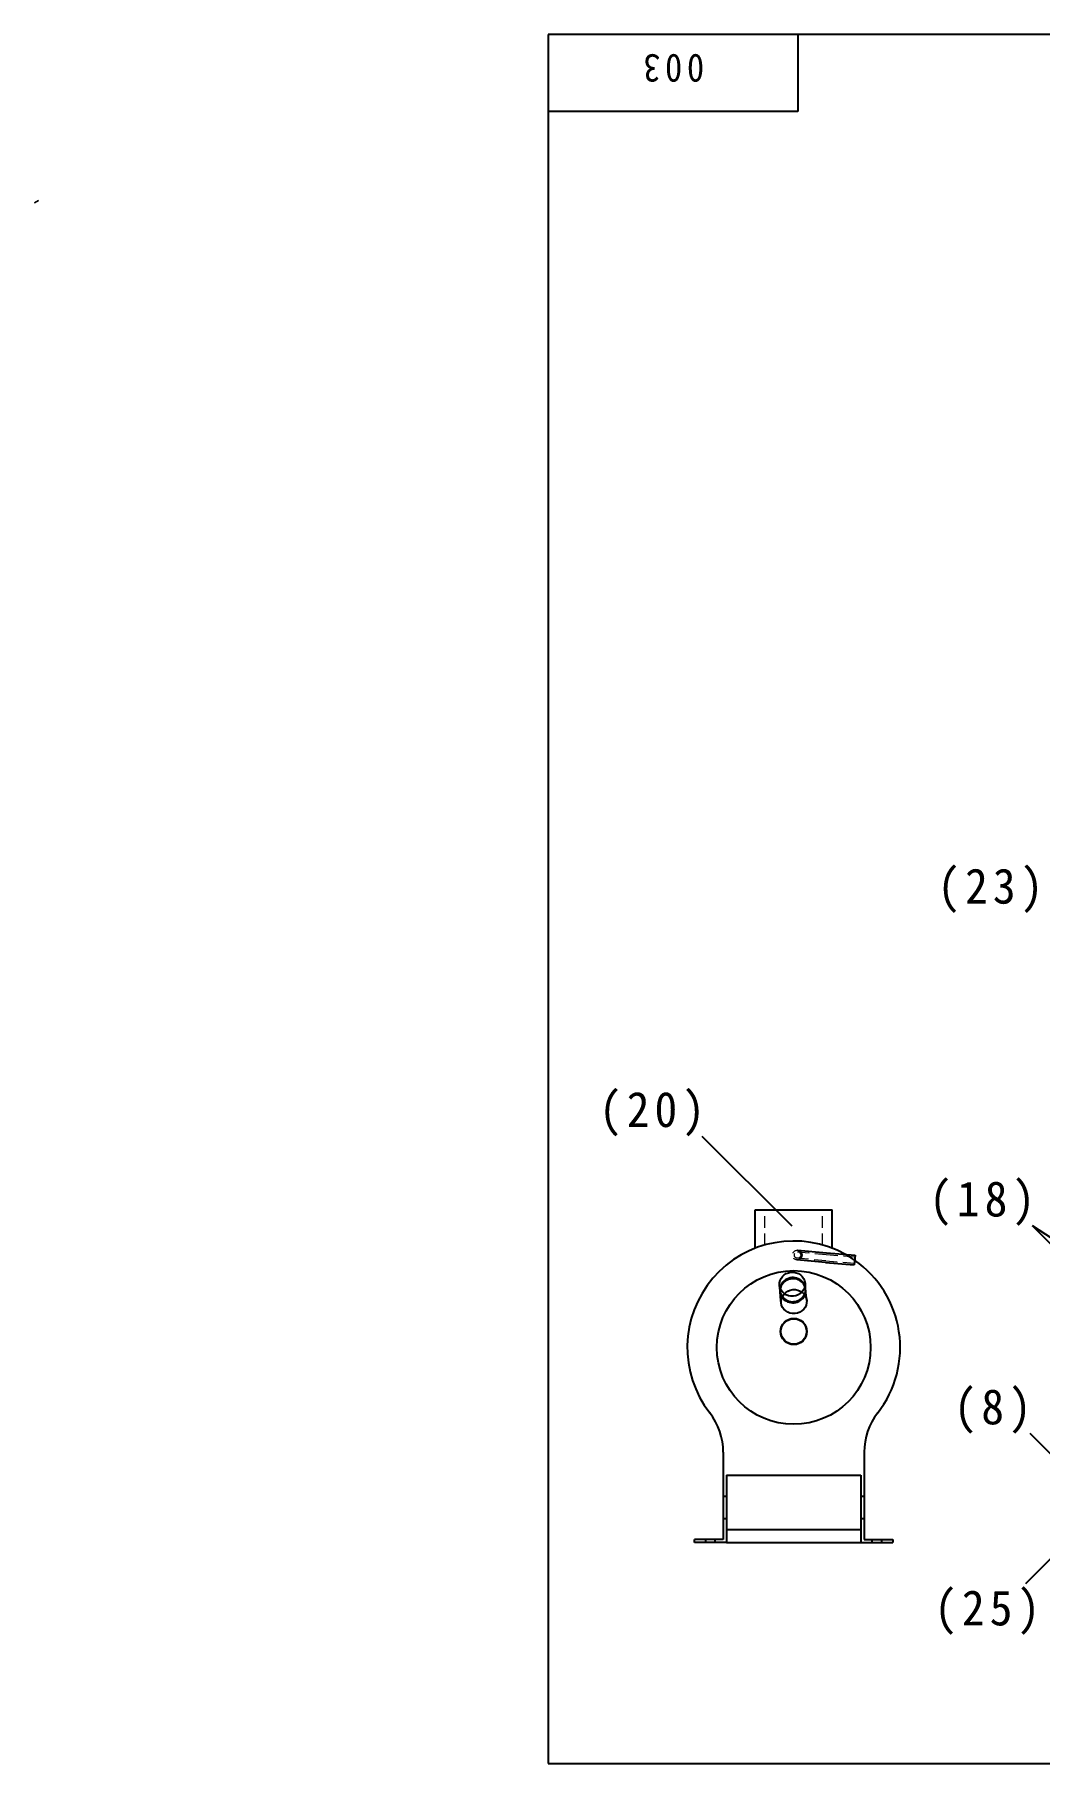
# Model space of a CAD drawing. Units: millimetres at full size, sheet at 1:3. Extents: x -550 to 390, y -280 to 274.
# Drawn here: x -550 to -237, y -280 to 260 of the extents above; entities that cross this region are included whole.
import ezdxf

# ---------------------------------------------------------------- set-up
doc = ezdxf.new("R2010")
doc.units = ezdxf.units.MM
doc.header["$LTSCALE"] = 3
doc.linetypes.add('DASHED1', pattern=[1.8, 1.2, -0.6])
for name, color, linetype, lineweight in [('0-7_表題欄内文字', 7, 'Continuous', 25), ('0-F_輪郭線・表題欄', 7, 'Continuous', 25), ('1-1_実線', 7, 'Continuous', 25), ('1-3_隠れ補助線', 7, 'Continuous', 25), ('1-7_指示番号', 7, 'Continuous', 25)]:
    doc.layers.add(name, color=color, linetype=linetype, lineweight=lineweight)
doc.styles.add('ＭＳ ゴシック', font='')
doc.styles.get('ＭＳ ゴシック').set_extended_font_data('MS Gothic')

msp = doc.modelspace()

# ---------------------------------------------------------------- linework, layer by layer
at = {"layer": '0-F_輪郭線・表題欄'}
for p, q in [((-390, 259.5), (-390, -280.5)), ((390, 259.5), (-390, 259.5)), ((-312, 259.5), (-312, 235.5)), ((-312, 235.5), (-390, 235.5)), ((-390, -280.5), (390, -280.5))]:
    msp.add_line(p, q, dxfattribs=at)
at = {"layer": '1-1_実線', "lineweight": 18}
msp.add_lwpolyline([(-549.133, 207.64), (-550.383, 206.919), (-549.133, 207.64)], dxfattribs=at)
at = {"layer": '1-1_実線', "color": 4, "linetype": 'DASHED1', "lineweight": 9}
for centre, radius in [((-312.184, -121.717), 1.5), ((-312.086, -121.726), 0.995)]:
    msp.add_circle(centre, radius, dxfattribs=at)
at = {"layer": '1-3_隠れ補助線'}
for p, q in [((-325.281, -107.583), (-301.281, -107.583)), ((-325.281, -119.574), (-325.281, -107.583)), ((-301.281, -119.574), (-301.281, -107.583)), ((-303.349, -123.996), (-312.314, -123.212)), ((-312.053, -120.223), (-303.087, -121.008)), ((-311.083, -120.698), (-311.035, -120.753)), ((-303.349, -123.996), (-294.383, -124.781)), ((-303.087, -121.008), (-294.121, -121.792)), ((-294.121, -121.792), (-294.383, -124.781)), ((-317.55, -132.889), (-317.708, -131.186)), ((-317.518, -133.229), (-317.55, -132.889)), ((-309.584, -132.147), (-309.743, -130.445)), ((-309.552, -132.488), (-309.584, -132.147)), ((-291.281, -183.318), (-291.281, -210.514)), ((-335.281, -190.514), (-335.281, -210.514)), ((-334.281, -190.514), (-334.281, -211.514)), ((-334.281, -190.514), (-292.281, -190.514)), ((-292.281, -190.514), (-292.281, -211.514)), ((-335.281, -197.014), (-334.281, -197.014)), ((-292.281, -197.014), (-291.281, -197.014)), ((-335.281, -204.014), (-334.281, -204.014)), ((-292.281, -204.014), (-291.281, -204.014)), ((-335.281, -210.514), (-344.281, -210.514)), ((-344.281, -211.514), (-344.281, -210.514)), ((-340.781, -211.514), (-340.781, -210.514)), ((-337.781, -211.514), (-337.781, -210.514)), ((-292.281, -207.514), (-334.281, -207.514)), ((-291.281, -210.514), (-282.281, -210.514)), ((-288.781, -211.514), (-288.781, -210.514)), ((-285.781, -211.514), (-285.781, -210.514)), ((-282.281, -210.514), (-282.281, -211.514)), ((-334.281, -211.514), (-344.281, -211.514)), ((-334.281, -211.514), (-292.281, -211.514)), ((-292.281, -211.514), (-282.281, -211.514))]:
    msp.add_line(p, q, dxfattribs=at)
at = {"layer": '1-3_隠れ補助線', "color": 4, "linetype": 'DASHED1', "lineweight": 9}
for p, q in [((-322.281, -118.574), (-322.281, -107.583)), ((-304.281, -118.574), (-304.281, -107.583)), ((-303.305, -123.498), (-312.271, -122.714)), ((-303.305, -123.498), (-294.339, -124.282))]:
    msp.add_line(p, q, dxfattribs=at)
for points in [[(-311.663, -123.124), (-311.733, -123.148), (-311.804, -123.169), (-311.875, -123.185), (-311.947, -123.199), (-312.02, -123.209), (-312.093, -123.215), (-312.167, -123.217), (-312.241, -123.216), (-312.314, -123.212)], [(-312.096, -120.721), (-303.131, -121.506), (-294.165, -122.29)], [(-311.035, -120.753), (-310.989, -120.811), (-310.946, -120.87), (-310.905, -120.932), (-310.869, -120.996), (-310.835, -121.061), (-310.804, -121.128), (-310.777, -121.196), (-310.753, -121.266), (-310.733, -121.337), (-310.716, -121.409), (-310.702, -121.481), (-310.692, -121.554), (-310.686, -121.627), (-310.684, -121.701), (-310.685, -121.775), (-310.689, -121.848), (-310.697, -121.922), (-310.709, -121.994), (-310.725, -122.066), (-310.744, -122.137), (-310.766, -122.208), (-310.792, -122.276), (-310.821, -122.344), (-310.853, -122.41), (-310.889, -122.475), (-310.928, -122.538), (-310.969, -122.598), (-311.014, -122.657), (-311.061, -122.713), (-311.112, -122.767), (-311.164, -122.818), (-311.22, -122.867), (-311.277, -122.913), (-311.337, -122.956), (-311.399, -122.996), (-311.462, -123.033), (-311.528, -123.066), (-311.595, -123.097), (-311.663, -123.124)]]:
    msp.add_lwpolyline(points, dxfattribs=at)
at = {"layer": '1-3_隠れ補助線'}
for points in [[(-312.053, -120.223), (-311.979, -120.231), (-311.907, -120.243), (-311.835, -120.259), (-311.764, -120.277), (-311.694, -120.3), (-311.625, -120.325), (-311.557, -120.354), (-311.491, -120.387), (-311.427, -120.422), (-311.364, -120.461), (-311.303, -120.503), (-311.245, -120.547), (-311.189, -120.595), (-311.135, -120.645)], [(-317.201, -136.635), (-317.264, -135.954), (-317.518, -133.229)], [(-309.235, -135.893), (-309.299, -135.212), (-309.552, -132.488)], [(-335.281, -183.318), (-335.281, -189.583), (-335.281, -190.514)]]:
    msp.add_lwpolyline(points, dxfattribs=at)
for centre, radius in [((-313.281, -150.583), 24), ((-313.281, -145.583), 4.1), ((-313.281, -145.583), 4)]:
    msp.add_circle(centre, radius, dxfattribs=at)
for centre, radius, start, end in [((-313.281, -150.583), 33.25, 60.89867, 217.93279), ((-313.281, -150.583), 33.25, 55.09353, 60.89867), ((-313.281, -150.583), 33.25, 322.06721, 55.09353), ((-355.281, -183.318), 20, 0, 37.93279), ((-271.281, -183.318), 20, 142.06721, 180)]:
    msp.add_arc(centre, radius, start, end, dxfattribs=at)
for centre in [(-313.725, -130.815), (-313.218, -136.264)]:
    msp.add_ellipse(centre, major_axis=(-3.983, -0.371), ratio=0.939693, dxfattribs=at)
for centre, major_axis, start_param, end_param in [((-313.535, -132.859), (3.983, 0.371), 0, 3.1415927), ((-313.567, -132.518), (3.983, 0.371), 6.2831853, 9.424778), ((-313.567, -132.518), (-3.983, -0.371), 0, 3.1415927), ((-313.567, -132.518), (-3.983, -0.371), 0, 3.1415927), ((-313.535, -132.859), (-3.983, -0.371), 6.2831853, 9.424778), ((-313.535, -132.859), (-3.983, -0.371), 6.2831853, 9.424778)]:
    msp.add_ellipse(centre, major_axis=major_axis, ratio=0.939693, start_param=start_param, end_param=end_param, dxfattribs=at)
at = {"layer": '1-3_隠れ補助線', "color": 4, "linetype": 'DASHED1', "lineweight": 9}
for centre, start_param, end_param in [((-313.535, -132.859), 0, 3.1415927), ((-313.567, -132.518), 6.2831853, 9.424778)]:
    msp.add_ellipse(centre, major_axis=(3.983, 0.371), ratio=0.939693, start_param=start_param, end_param=end_param, dxfattribs=at)
at = {"layer": '1-7_指示番号'}
for p, q in [((-313.787, -112.72), (-341.861, -84.646)), ((-188.43, -162.904), (-238.751, -112.583)), ((-158.269, -165.021), (-238.751, -112.583)), ((-222.567, -194.367), (-239.471, -177.462)), ((-211.83, -195.33), (-240.881, -224.381))]:
    msp.add_line(p, q, dxfattribs=at)

# ---------------------------------------------------------------- texts
at = {"layer": '0-7_表題欄内文字', "insert": (-341.25, 253.5), "char_height": 8.798, "attachment_point": 7, "rotation": 180, "style": 'ＭＳ ゴシック'}
msp.add_mtext('\\T1.27;\\W0.9;003', dxfattribs=at)
at = {"layer": '1-7_指示番号', "color": 3, "char_height": 11, "attachment_point": 7, "style": 'ＭＳ ゴシック'}
for s, insert in [('\\T1.22;\\W0.95;(23)', (-268.434, -14.881)), ('\\T1.22;\\W0.95;(20)', (-374.111, -84.646)), ('\\T1.22;\\W0.95;(18)', (-271.001, -112.583)), ('\\T1.21;\\W0.95;(8)', (-263.303, -177.521)), ('\\T1.22;\\W0.95;(25)', (-269.427, -240.327))]:
    msp.add_mtext(s, dxfattribs=dict(at, insert=insert))

doc.saveas('drawing.dxf')
